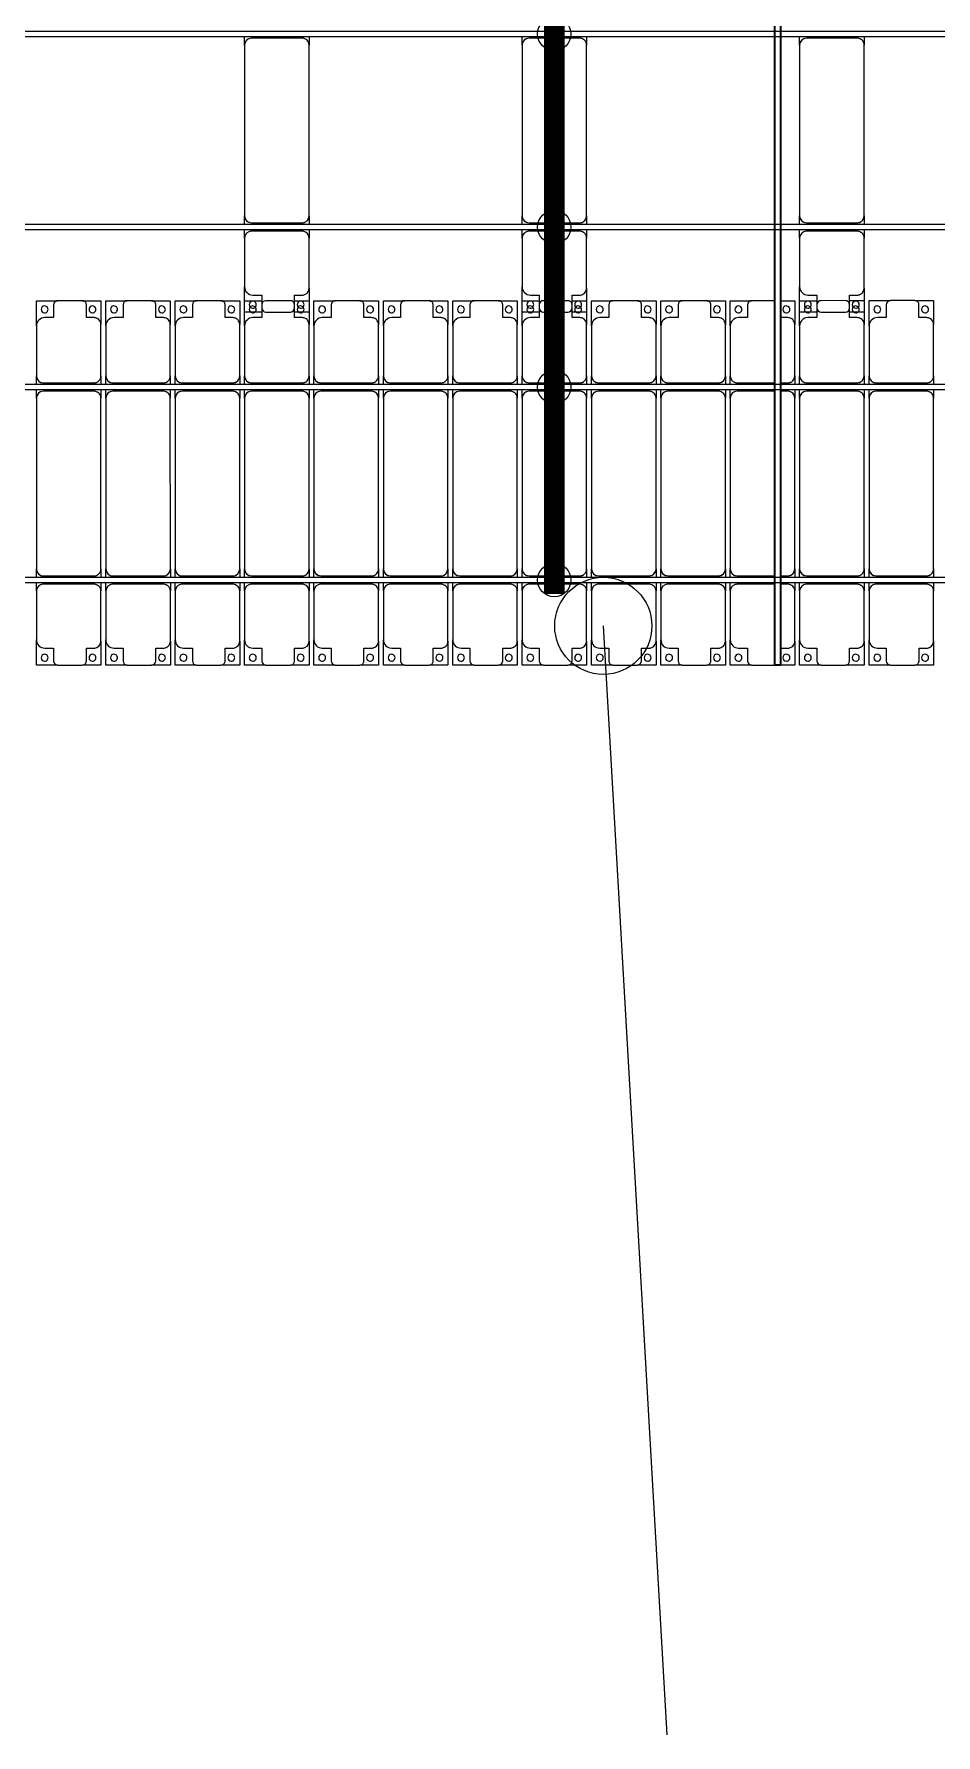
# Model space of a CAD drawing. Header units: millimetres. Extents: x -201615 to 10595, y 61217 to 115919.
# Drawn here: x -139633 to -133133, y 61843 to 74092 of the extents above; entities that cross this region are included whole.
import ezdxf

# ---------------------------------------------------------------- set-up
doc = ezdxf.new("R2010")
doc.units = ezdxf.units.MM
doc.layers.add('A-GENM', color=13, linetype='Continuous', lineweight=9)
doc.layers.add('S-BEAM', color=12, linetype='Continuous', lineweight=9)
for name, color, linetype in [('GC-BICH NEO', 6, 'Continuous'), ('GC-DAY NEO', 5, 'Continuous'), ('GC-HOP 40x60 GIA CUONG', 1, 'Continuous')]:
    doc.layers.add(name, color=color, linetype=linetype)

# ---------------------------------------------------------------- blocks, each defined once
blk = doc.blocks.new('Dải phao đi lại kèm đỡ invester - DẢI PHAO ĐI LẠI-39446-BỐ TRÍ KHUNG KẾT CẤU BÈ PIN 03')
at = {"layer": 'A-GENM', "color": 7}
for p, q in [((54258, 1312), (54412, 1312)), ((54258, 1130), (54258, 1312)), ((54382, 1282), (54382, 1190)), ((54588, 1312), (54412, 1312)), ((54588, 1312), (54723, 1312)), ((54618, 1190), (54618, 1282)), ((54723, 1312), (54723, 1140)), ((54758, 1312), (54912, 1312)), ((54758, 1130), (54758, 1312)), ((54882, 1282), (54882, 1190)), ((55088, 1312), (54912, 1312)), ((55088, 1312), (55223, 1312)), ((55118, 1190), (55118, 1282)), ((55223, 1312), (55223, 1140)), ((55258, 1312), (55412, 1312)), ((55258, 1130), (55258, 1312)), ((55382, 1282), (55382, 1190)), ((55588, 1312), (55412, 1312)), ((55588, 1312), (55723, 1312)), ((55618, 1190), (55618, 1282)), ((55723, 1312), (55723, 1140)), ((55758, 1312), (55882, 1312)), ((55758, 1130), (55758, 1312)), ((55882, 1282), (55882, 1190)), ((56088, 1312), (55912, 1312)), ((56118, 1312), (56223, 1312)), ((56118, 1190), (56118, 1282)), ((56223, 1312), (56223, 1140)), ((56258, 1312), (56410, 1312)), ((56258, 1130), (56258, 1312)), ((56382, 1282), (56382, 1190)), ((56588, 1312), (56412, 1312)), ((56588, 1312), (56723, 1312)), ((56618, 1190), (56618, 1282)), ((56723, 1312), (56723, 1140)), ((56758, 1312), (56912, 1312)), ((56758, 1130), (56758, 1312)), ((56882, 1282), (56882, 1190)), ((57088, 1312), (56912, 1312)), ((57088, 1312), (57223, 1312)), ((57118, 1190), (57118, 1282)), ((57223, 1312), (57223, 1140)), ((57258, 1312), (57412, 1312)), ((57258, 1130), (57258, 1312)), ((57382, 1282), (57382, 1190)), ((57588, 1312), (57412, 1312)), ((57588, 1312), (57723, 1312)), ((57618, 1190), (57618, 1282)), ((57723, 1312), (57723, 1140)), ((57758, 1312), (57882, 1312)), ((57758, 1130), (57758, 1312)), ((57882, 1282), (57882, 1190)), ((58088, 1312), (57912, 1312)), ((58118, 1312), (58223, 1312)), ((58118, 1190), (58118, 1282)), ((58223, 1312), (58223, 1140)), ((58258, 1312), (58412, 1312)), ((58258, 1130), (58258, 1312)), ((58382, 1282), (58382, 1190)), ((58588, 1312), (58412, 1312)), ((58588, 1312), (58723, 1312)), ((58618, 1190), (58618, 1282)), ((58723, 1312), (58723, 1140)), ((58758, 1312), (58912, 1312)), ((58758, 1130), (58758, 1312)), ((58882, 1282), (58882, 1190)), ((59088, 1312), (58912, 1312)), ((59088, 1312), (59223, 1312)), ((59118, 1190), (59118, 1282)), ((59223, 1312), (59223, 1140)), ((59258, 1312), (59412, 1312)), ((59258, 1130), (59258, 1312)), ((59382, 1282), (59382, 1190)), ((59580, 1312), (59412, 1312)), ((59620, 1312), (59723, 1312)), ((59723, 1312), (59723, 1140)), ((59758, 1312), (59882, 1312)), ((59758, 1130), (59758, 1312)), ((59882, 1282), (59882, 1190)), ((60088, 1312), (59912, 1312)), ((60118, 1312), (60223, 1312)), ((60118, 1190), (60118, 1282)), ((60223, 1312), (60223, 1140)), ((60258, 1312), (60412, 1312)), ((60258, 1130), (60258, 1312)), ((60382, 1282), (60382, 1190)), ((60588, 1312), (60412, 1312)), ((60588, 1312), (60723, 1312)), ((60618, 1190), (60618, 1282)), ((60723, 1312), (60723, 1140)), ((54258, 1130), (54258, 770)), ((54382, 1190), (54318, 1190)), ((54673, 1190), (54618, 1190)), ((54723, 770), (54723, 1140)), ((54758, 1130), (54758, 770)), ((54882, 1190), (54818, 1190)), ((55173, 1190), (55118, 1190)), ((55223, 770), (55223, 1140)), ((55258, 1130), (55258, 770)), ((55382, 1190), (55318, 1190)), ((55673, 1190), (55618, 1190)), ((55723, 770), (55723, 1140)), ((55758, 1130), (55758, 770)), ((55882, 1190), (55818, 1190)), ((56173, 1190), (56118, 1190)), ((56223, 770), (56223, 1140)), ((56258, 1130), (56258, 770)), ((56382, 1190), (56318, 1190)), ((56673, 1190), (56618, 1190)), ((56723, 770), (56723, 1140)), ((56758, 1130), (56758, 770)), ((56882, 1190), (56818, 1190)), ((57173, 1190), (57118, 1190)), ((57223, 770), (57223, 1140)), ((57258, 1130), (57258, 770)), ((57382, 1190), (57318, 1190)), ((57673, 1190), (57618, 1190)), ((57723, 770), (57723, 1140)), ((57758, 1130), (57758, 770)), ((57882, 1190), (57818, 1190)), ((58173, 1190), (58118, 1190)), ((58223, 770), (58223, 1140)), ((58258, 1130), (58258, 770)), ((58382, 1190), (58318, 1190)), ((58673, 1190), (58618, 1190)), ((58723, 770), (58723, 1140)), ((58758, 1130), (58758, 770)), ((58882, 1190), (58818, 1190)), ((59173, 1190), (59118, 1190)), ((59223, 770), (59223, 1140)), ((59258, 1130), (59258, 770)), ((59382, 1190), (59318, 1190)), ((59673, 1190), (59620, 1190)), ((59723, 770), (59723, 1140)), ((59758, 1130), (59758, 770)), ((59882, 1190), (59818, 1190)), ((60173, 1190), (60118, 1190)), ((60223, 770), (60223, 1140)), ((60258, 1130), (60258, 770)), ((60382, 1190), (60318, 1190)), ((60673, 1190), (60618, 1190)), ((60723, 770), (60723, 1140)), ((54258, 710), (54258, 770)), ((54723, 770), (54723, 710)), ((54758, 710), (54758, 770)), ((55223, 770), (55223, 710)), ((55258, 710), (55258, 770)), ((55723, 770), (55723, 710)), ((55758, 710), (55758, 770)), ((56223, 770), (56223, 710)), ((56258, 710), (56258, 770)), ((56723, 770), (56723, 710)), ((56758, 710), (56758, 770)), ((57223, 770), (57223, 710)), ((57258, 710), (57258, 770)), ((57723, 770), (57723, 710)), ((57758, 710), (57758, 770)), ((58223, 770), (58223, 710)), ((58258, 710), (58258, 770)), ((58723, 770), (58723, 710)), ((58758, 710), (58758, 770)), ((59223, 770), (59223, 710)), ((59258, 710), (59258, 770)), ((59723, 770), (59723, 710)), ((59758, 710), (59758, 770)), ((60223, 770), (60223, 710)), ((60258, 710), (60258, 770)), ((60723, 770), (60723, 710)), ((54258, 610), (54258, 670)), ((54308, 720), (54673, 720)), ((54673, 660), (54308, 660)), ((54723, 670), (54723, 610)), ((54758, 610), (54758, 670)), ((54808, 720), (55173, 720)), ((55173, 660), (54808, 660)), ((55223, 670), (55223, 610)), ((55258, 610), (55258, 670)), ((55308, 720), (55673, 720)), ((55673, 660), (55308, 660)), ((55723, 670), (55723, 610)), ((55758, 610), (55758, 670)), ((55808, 720), (56173, 720)), ((56173, 660), (55808, 660)), ((56223, 670), (56223, 610)), ((56258, 610), (56258, 670)), ((56308, 720), (56673, 720)), ((56673, 660), (56308, 660)), ((56723, 670), (56723, 610)), ((56758, 610), (56758, 670)), ((56808, 720), (57173, 720)), ((57173, 660), (56808, 660)), ((57223, 670), (57223, 610)), ((57258, 610), (57258, 670)), ((57308, 720), (57673, 720)), ((57673, 660), (57308, 660)), ((57723, 670), (57723, 610)), ((57758, 610), (57758, 670)), ((57808, 720), (58173, 720)), ((58173, 660), (57808, 660)), ((58223, 670), (58223, 610)), ((58258, 610), (58258, 670)), ((58308, 720), (58673, 720)), ((58673, 660), (58308, 660)), ((58723, 670), (58723, 610)), ((58758, 610), (58758, 670)), ((58808, 720), (59173, 720)), ((59173, 660), (58808, 660)), ((59223, 670), (59223, 610)), ((59258, 610), (59258, 670)), ((59308, 720), (59580, 720)), ((59580, 660), (59308, 660)), ((59620, 720), (59673, 720)), ((59673, 660), (59620, 660)), ((59723, 670), (59723, 610)), ((59758, 610), (59758, 670)), ((59808, 720), (60173, 720)), ((60173, 660), (59808, 660)), ((60223, 670), (60223, 610)), ((60258, 610), (60258, 670)), ((60308, 720), (60673, 720)), ((60673, 660), (60308, 660)), ((60723, 670), (60723, 610)), ((54258, 610), (54258, -620)), ((54723, -620), (54723, 610)), ((54758, 610), (54758, -620)), ((55223, -620), (55223, 610)), ((55258, 610), (55258, -620)), ((55723, -620), (55723, 610)), ((55758, 610), (55758, -620)), ((56223, -620), (56223, 610)), ((56258, 610), (56258, -620)), ((56723, -620), (56723, 610)), ((56758, 610), (56758, -620)), ((57223, -620), (57223, 610)), ((57258, 610), (57258, -620)), ((57723, -620), (57723, 610)), ((57758, 610), (57758, -620)), ((58223, -620), (58223, 610)), ((58258, 610), (58258, -620)), ((58723, -620), (58723, 610)), ((58758, 610), (58758, -620)), ((59223, -620), (59223, 610)), ((59258, 610), (59258, -620)), ((59723, -620), (59723, 610)), ((59758, 610), (59758, -620)), ((60223, -620), (60223, 610)), ((60258, 610), (60258, -620)), ((60723, -620), (60723, 610)), ((54258, -680), (54258, -620)), ((54258, -778), (54258, -720)), ((54308, -670), (54673, -670)), ((54673, -730), (54308, -730)), ((54723, -620), (54723, -680)), ((54723, -720), (54723, -778)), ((54758, -680), (54758, -620)), ((54758, -778), (54758, -720)), ((54808, -670), (55173, -670)), ((55173, -730), (54808, -730)), ((55223, -620), (55223, -680)), ((55223, -720), (55223, -778)), ((55258, -680), (55258, -620)), ((55258, -778), (55258, -720)), ((55308, -670), (55673, -670)), ((55673, -730), (55308, -730)), ((55723, -620), (55723, -680)), ((55723, -720), (55723, -778)), ((55758, -680), (55758, -620)), ((55758, -778), (55758, -720)), ((55808, -670), (56173, -670)), ((56173, -730), (55808, -730)), ((56223, -620), (56223, -680)), ((56223, -720), (56223, -778)), ((56258, -680), (56258, -620)), ((56258, -778), (56258, -720)), ((56308, -670), (56673, -670)), ((56673, -730), (56308, -730)), ((56723, -620), (56723, -680)), ((56723, -720), (56723, -778)), ((56758, -680), (56758, -620)), ((56758, -778), (56758, -720)), ((56808, -670), (57173, -670)), ((57173, -730), (56808, -730)), ((57223, -620), (57223, -680)), ((57223, -720), (57223, -778)), ((57258, -680), (57258, -620)), ((57258, -778), (57258, -720)), ((57308, -670), (57673, -670)), ((57673, -730), (57308, -730)), ((57723, -620), (57723, -680)), ((57723, -720), (57723, -778)), ((57758, -680), (57758, -620)), ((57758, -778), (57758, -720)), ((57808, -670), (58173, -670)), ((58173, -730), (57808, -730)), ((58223, -620), (58223, -680)), ((58223, -720), (58223, -778)), ((58258, -680), (58258, -620)), ((58258, -778), (58258, -720)), ((58308, -670), (58673, -670)), ((58673, -730), (58308, -730)), ((58723, -620), (58723, -680)), ((58723, -720), (58723, -778)), ((58758, -680), (58758, -620)), ((58758, -778), (58758, -720)), ((58808, -670), (59173, -670)), ((59173, -730), (58808, -730)), ((59223, -620), (59223, -680)), ((59223, -720), (59223, -778)), ((59258, -680), (59258, -620)), ((59258, -778), (59258, -720)), ((59308, -670), (59580, -670)), ((59580, -730), (59308, -730)), ((59620, -670), (59673, -670)), ((59673, -730), (59620, -730)), ((59723, -620), (59723, -680)), ((59723, -720), (59723, -778)), ((59758, -680), (59758, -620)), ((59758, -778), (59758, -720)), ((59808, -670), (60173, -670)), ((60173, -730), (59808, -730)), ((60223, -620), (60223, -680)), ((60223, -720), (60223, -778)), ((60258, -680), (60258, -620)), ((60258, -778), (60258, -720)), ((60308, -670), (60673, -670)), ((60673, -730), (60308, -730)), ((60723, -620), (60723, -680)), ((60723, -720), (60723, -780)), ((54258, -780), (54258, -1130)), ((54723, -1140), (54723, -780)), ((54758, -780), (54758, -1130)), ((55223, -1140), (55223, -780)), ((55258, -780), (55258, -1130)), ((55723, -1140), (55723, -780)), ((55758, -780), (55758, -1130)), ((56223, -1140), (56223, -780)), ((56258, -780), (56258, -1130)), ((56723, -1140), (56723, -780)), ((56758, -780), (56758, -1130)), ((57223, -1140), (57223, -780)), ((57258, -780), (57258, -1130)), ((57723, -1140), (57723, -780)), ((57758, -780), (57758, -1130)), ((58223, -1140), (58223, -780)), ((58258, -780), (58258, -1130)), ((58723, -1140), (58723, -780)), ((58758, -780), (58758, -1130)), ((59223, -1140), (59223, -780)), ((59258, -780), (59258, -1130)), ((59723, -1140), (59723, -780)), ((59758, -780), (59758, -1130)), ((60223, -1140), (60223, -780)), ((60258, -780), (60258, -1130)), ((60723, -1140), (60723, -780)), ((54258, -1312), (54258, -1130)), ((54318, -1190), (54382, -1190)), ((54382, -1190), (54382, -1282)), ((54618, -1282), (54618, -1190)), ((54618, -1190), (54673, -1190)), ((54723, -1140), (54723, -1312)), ((54758, -1312), (54758, -1130)), ((54818, -1190), (54882, -1190)), ((54882, -1190), (54882, -1282)), ((55118, -1282), (55118, -1190)), ((55118, -1190), (55173, -1190)), ((55223, -1140), (55223, -1312)), ((55258, -1312), (55258, -1130)), ((55318, -1190), (55382, -1190)), ((55382, -1190), (55382, -1282)), ((55618, -1282), (55618, -1190)), ((55618, -1190), (55673, -1190)), ((55723, -1140), (55723, -1312)), ((55758, -1312), (55758, -1130)), ((55818, -1190), (55882, -1190)), ((55882, -1190), (55882, -1282)), ((56118, -1282), (56118, -1190)), ((56118, -1190), (56173, -1190)), ((56223, -1140), (56223, -1312)), ((56258, -1312), (56258, -1130)), ((56318, -1190), (56382, -1190)), ((56382, -1190), (56382, -1282)), ((56618, -1282), (56618, -1190)), ((56618, -1190), (56673, -1190)), ((56723, -1140), (56723, -1312)), ((56758, -1312), (56758, -1130)), ((56818, -1190), (56882, -1190)), ((56882, -1190), (56882, -1282)), ((57118, -1282), (57118, -1190)), ((57118, -1190), (57173, -1190)), ((57223, -1140), (57223, -1312)), ((57258, -1312), (57258, -1130)), ((57318, -1190), (57382, -1190)), ((57382, -1190), (57382, -1282)), ((57618, -1282), (57618, -1190)), ((57618, -1190), (57673, -1190)), ((57723, -1140), (57723, -1312)), ((57758, -1312), (57758, -1130)), ((57818, -1190), (57882, -1190)), ((57882, -1190), (57882, -1282)), ((58118, -1282), (58118, -1190)), ((58118, -1190), (58173, -1190)), ((58223, -1140), (58223, -1312)), ((58258, -1312), (58258, -1130)), ((58318, -1190), (58382, -1190)), ((58382, -1190), (58382, -1282)), ((58618, -1282), (58618, -1190)), ((58618, -1190), (58673, -1190)), ((58723, -1140), (58723, -1312)), ((58758, -1312), (58758, -1130)), ((58818, -1190), (58882, -1190)), ((58882, -1190), (58882, -1282)), ((59118, -1282), (59118, -1190)), ((59118, -1190), (59173, -1190)), ((59223, -1140), (59223, -1312)), ((59258, -1312), (59258, -1130)), ((59318, -1190), (59382, -1190)), ((59382, -1190), (59382, -1282)), ((59620, -1190), (59673, -1190)), ((59723, -1140), (59723, -1312)), ((59758, -1312), (59758, -1130)), ((59818, -1190), (59882, -1190)), ((59882, -1190), (59882, -1282)), ((60118, -1282), (60118, -1190)), ((60118, -1190), (60173, -1190)), ((60223, -1140), (60223, -1312)), ((60258, -1312), (60258, -1130)), ((60318, -1190), (60382, -1190)), ((60382, -1190), (60382, -1282)), ((60618, -1282), (60618, -1190)), ((60618, -1190), (60673, -1190)), ((60723, -1140), (60723, -1312)), ((54412, -1312), (54258, -1312)), ((54412, -1312), (54588, -1312)), ((54723, -1312), (54588, -1312)), ((54912, -1312), (54758, -1312)), ((54912, -1312), (55088, -1312)), ((55223, -1312), (55088, -1312)), ((55412, -1312), (55258, -1312)), ((55412, -1312), (55588, -1312)), ((55723, -1312), (55588, -1312)), ((55912, -1312), (55758, -1312)), ((55912, -1312), (56088, -1312)), ((56223, -1312), (56088, -1312)), ((56410, -1312), (56258, -1312)), ((56412, -1312), (56588, -1312)), ((56723, -1312), (56588, -1312)), ((56912, -1312), (56758, -1312)), ((56912, -1312), (57088, -1312)), ((57223, -1312), (57088, -1312)), ((57412, -1312), (57258, -1312)), ((57412, -1312), (57588, -1312)), ((57723, -1312), (57588, -1312)), ((57912, -1312), (57758, -1312)), ((57912, -1312), (58088, -1312)), ((58223, -1312), (58088, -1312)), ((58412, -1312), (58258, -1312)), ((58412, -1312), (58588, -1312)), ((58723, -1312), (58588, -1312)), ((58912, -1312), (58758, -1312)), ((58912, -1312), (59088, -1312)), ((59223, -1312), (59088, -1312)), ((59412, -1312), (59258, -1312)), ((59412, -1312), (59580, -1312)), ((59723, -1312), (59620, -1312)), ((59912, -1312), (59758, -1312)), ((59912, -1312), (60088, -1312)), ((60223, -1312), (60088, -1312)), ((60412, -1312), (60258, -1312)), ((60412, -1312), (60588, -1312)), ((60723, -1312), (60588, -1312))]:
    blk.add_line(p, q, dxfattribs=at)
for centre, radius, start, end in [((54317, 1249), 25, 90, 270), ((54317, 1249), 25, 270, 90), ((54412, 1282), 30, 90, 180), ((54412, 1282), 30, 90, 135), ((54588, 1282), 30, 0, 90), ((54588, 1282), 30, 45, 90), ((54662, 1249), 25, 90, 270), ((54662, 1249), 25, 270, 90), ((54817, 1249), 25, 90, 270), ((54817, 1249), 25, 270, 90), ((54912, 1282), 30, 90, 180), ((54912, 1282), 30, 90, 135), ((55088, 1282), 30, 360, 90), ((55088, 1282), 30, 45, 90), ((55162, 1249), 25, 90, 270), ((55162, 1249), 25, 270, 90), ((55317, 1249), 25, 90, 270), ((55317, 1249), 25, 270, 90), ((55412, 1282), 30, 90, 180), ((55412, 1282), 30, 90, 135), ((55588, 1282), 30, 360, 90), ((55588, 1282), 30, 45, 90), ((55662, 1249), 25, 90, 270), ((55662, 1249), 25, 270, 90), ((55817, 1249), 25, 90, 270), ((55817, 1249), 25, 270, 90), ((55912, 1282), 30, 90, 180), ((56088, 1282), 30, 0, 90), ((56162, 1249), 25, 90, 270), ((56162, 1249), 25, 270, 90), ((56317, 1249), 25, 90, 270), ((56317, 1249), 25, 270, 90), ((56412, 1282), 30, 90, 180), ((56412, 1282), 30, 93.3459, 135), ((56588, 1282), 30, 0, 90), ((56588, 1282), 30, 45, 90), ((56662, 1249), 25, 90, 270), ((56662, 1249), 25, 270, 90), ((56817, 1249), 25, 90, 270), ((56817, 1249), 25, 270, 90), ((56912, 1282), 30, 90, 180), ((56912, 1282), 30, 90, 135), ((57088, 1282), 30, 0, 90), ((57088, 1282), 30, 45, 90), ((57162, 1249), 25, 90, 270), ((57162, 1249), 25, 270, 90), ((57317, 1249), 25, 90, 270), ((57317, 1249), 25, 270, 90), ((57412, 1282), 30, 90, 180), ((57412, 1282), 30, 90, 135), ((57588, 1282), 30, 360, 90), ((57588, 1282), 30, 45, 90), ((57662, 1249), 25, 90, 270), ((57662, 1249), 25, 270, 90), ((57817, 1249), 25, 90, 270), ((57817, 1249), 25, 270, 90), ((57912, 1282), 30, 90, 180), ((58088, 1282), 30, 0, 90), ((58162, 1249), 25, 90, 270), ((58162, 1249), 25, 270, 90), ((58317, 1249), 25, 90, 270), ((58317, 1249), 25, 270, 90), ((58412, 1282), 30, 90, 180), ((58412, 1282), 30, 90, 135), ((58588, 1282), 30, 0, 90), ((58588, 1282), 30, 45, 90), ((58662, 1249), 25, 90, 270), ((58662, 1249), 25, 270, 90), ((58817, 1249), 25, 90, 270), ((58817, 1249), 25, 270, 90), ((58912, 1282), 30, 90, 180), ((58912, 1282), 30, 90, 131.4857), ((59088, 1282), 30, 360, 90), ((59088, 1282), 30, 45, 90), ((59162, 1249), 25, 90, 270), ((59162, 1249), 25, 270, 90), ((59317, 1249), 25, 90, 270), ((59317, 1249), 25, 270, 90), ((59412, 1282), 30, 90, 180), ((59412, 1282), 30, 90, 135), ((59662, 1249), 25, 90, 270), ((59662, 1249), 25, 270, 90), ((59817, 1249), 25, 90, 270), ((59817, 1249), 25, 270, 90), ((59912, 1282), 30, 90, 180), ((60088, 1282), 30, 0, 90), ((60162, 1249), 25, 90, 270), ((60162, 1249), 25, 270, 90), ((60317, 1249), 25, 90, 270), ((60317, 1249), 25, 270, 90), ((60412, 1282), 30, 90, 180), ((60412, 1282), 30, 90, 135), ((60588, 1282), 30, 360, 90), ((60588, 1282), 30, 45, 90), ((60662, 1249), 25, 90, 270), ((60662, 1249), 25, 270, 90), ((54318, 1130), 60, 90, 180), ((54673, 1140), 50, 360, 90), ((54673, 1140), 50, 60, 90), ((54818, 1130), 60, 90, 180), ((55173, 1140), 50, 360, 90), ((55173, 1140), 50, 60, 90), ((55318, 1130), 60, 90, 180), ((55673, 1140), 50, 360, 90), ((55673, 1140), 50, 60, 90), ((55818, 1130), 60, 90, 180), ((56173, 1140), 50, 0, 90), ((56173, 1140), 50, 60, 90), ((56318, 1130), 60, 90, 180), ((56673, 1140), 50, 0, 90), ((56673, 1140), 50, 60, 90), ((56818, 1130), 60, 90, 180), ((57173, 1140), 50, 360, 90), ((57173, 1140), 50, 60, 90), ((57318, 1130), 60, 90, 180), ((57673, 1140), 50, 360, 90), ((57673, 1140), 50, 60, 90), ((57818, 1130), 60, 90, 180), ((58173, 1140), 50, 0, 90), ((58173, 1140), 50, 60, 90), ((58318, 1130), 60, 90, 180), ((58673, 1140), 50, 0, 90), ((58673, 1140), 50, 60, 90), ((58818, 1130), 60, 90, 180), ((59173, 1140), 50, 360, 90), ((59173, 1140), 50, 60, 90), ((59318, 1130), 60, 90, 180), ((59673, 1140), 50, 360, 90), ((59673, 1140), 50, 60, 90), ((59818, 1130), 60, 90, 180), ((60173, 1140), 50, 360, 90), ((60173, 1140), 50, 60, 90), ((60318, 1130), 60, 90, 180), ((60673, 1140), 50, 0, 90), ((60673, 1140), 50, 60, 90), ((54308, 770), 50, 180, 270), ((54673, 770), 50, 270, 0), ((54808, 770), 50, 180, 270), ((55173, 770), 50, 270, 0), ((55308, 770), 50, 180, 270), ((55673, 770), 50, 270, 0), ((55808, 770), 50, 180, 270), ((56173, 770), 50, 270, 0), ((56308, 770), 50, 180, 270), ((56673, 770), 50, 270, 0), ((56808, 770), 50, 180, 270), ((57173, 770), 50, 270, 0), ((57308, 770), 50, 180, 270), ((57673, 770), 50, 270, 0), ((57808, 770), 50, 180, 270), ((58173, 770), 50, 270, 0), ((58308, 770), 50, 180, 270), ((58673, 770), 50, 270, 360), ((58808, 770), 50, 180, 270), ((59173, 770), 50, 270, 0), ((59308, 770), 50, 180, 270), ((59673, 770), 50, 270, 0), ((59808, 770), 50, 180, 270), ((60173, 770), 50, 270, 360), ((60308, 770), 50, 180, 270), ((60673, 770), 50, 270, 0), ((54308, 610), 50, 90, 180), ((54308, 610), 50, 105, 165), ((54308, 770), 50, 240, 270), ((54673, 770), 50, 270, 300), ((54673, 610), 50, 360, 90), ((54673, 610), 50, 60, 90), ((54673, 610), 50, 15, 45), ((54808, 610), 50, 90, 180), ((54808, 610), 50, 105, 165), ((54808, 770), 50, 240, 270), ((55173, 770), 50, 270, 300), ((55173, 610), 50, 0, 90), ((55173, 610), 50, 60, 90), ((55173, 610), 50, 15, 45), ((55308, 610), 50, 90, 180), ((55308, 610), 50, 105, 165), ((55308, 770), 50, 240, 270), ((55673, 770), 50, 270, 300), ((55673, 610), 50, 360, 90), ((55673, 610), 50, 60, 90), ((55673, 610), 50, 15, 45), ((55808, 610), 50, 90, 180), ((55808, 610), 50, 105, 165), ((55808, 770), 50, 240, 270), ((56173, 770), 50, 270, 300), ((56173, 610), 50, 360, 90), ((56173, 610), 50, 60, 90), ((56173, 610), 50, 15, 45), ((56308, 610), 50, 90, 180), ((56308, 610), 50, 105, 165), ((56308, 770), 50, 240, 270), ((56673, 770), 50, 270, 300), ((56673, 610), 50, 0, 90), ((56673, 610), 50, 60, 90), ((56673, 610), 50, 15, 45), ((56808, 610), 50, 90, 180), ((56808, 610), 50, 105, 165), ((56808, 770), 50, 240, 270), ((57173, 770), 50, 270, 300), ((57173, 610), 50, 360, 90), ((57173, 610), 50, 60, 90), ((57173, 610), 50, 15, 45), ((57308, 610), 50, 90, 180), ((57308, 610), 50, 105, 165), ((57308, 770), 50, 240, 270), ((57673, 770), 50, 270, 300), ((57673, 610), 50, 360, 90), ((57673, 610), 50, 60, 90), ((57673, 610), 50, 15, 45), ((57808, 610), 50, 90, 180), ((57808, 610), 50, 105, 165), ((57808, 770), 50, 240, 270), ((58173, 770), 50, 270, 300), ((58173, 610), 50, 360, 90), ((58173, 610), 50, 60, 90), ((58173, 610), 50, 15, 45), ((58308, 610), 50, 90, 180), ((58308, 610), 50, 137.928, 165), ((58308, 610), 50, 105, 135), ((58308, 770), 50, 240, 270), ((58673, 770), 50, 270, 300), ((58673, 610), 50, 360, 90), ((58673, 610), 50, 60, 90), ((58673, 610), 50, 15, 45), ((58808, 610), 50, 90, 180), ((58808, 610), 50, 105, 165), ((58808, 770), 50, 240, 270), ((59173, 770), 50, 270, 300), ((59173, 610), 50, 360, 90), ((59173, 610), 50, 60, 90), ((59173, 610), 50, 15, 45), ((59308, 610), 50, 90, 180), ((59308, 610), 50, 105, 165), ((59308, 770), 50, 240, 266.8132), ((59673, 770), 50, 270, 300), ((59673, 610), 50, 360, 90), ((59673, 610), 50, 60, 90), ((59673, 610), 50, 15, 45), ((59808, 610), 50, 90, 180), ((59808, 610), 50, 105, 165), ((59808, 770), 50, 240, 270), ((60173, 770), 50, 270, 300), ((60173, 610), 50, 0, 90), ((60173, 610), 50, 60, 90), ((60173, 610), 50, 15, 45), ((60308, 610), 50, 90, 180), ((60308, 610), 50, 105, 165), ((60308, 770), 50, 240, 270), ((60673, 770), 50, 270, 300), ((60673, 610), 50, 360, 90), ((60673, 610), 50, 60, 90), ((60673, 610), 50, 15, 45), ((54308, -620), 50, 180, 270), ((54308, -780), 50, 90, 180), ((54308, -620), 50, 210, 270), ((54308, -780), 50, 90, 120), ((54673, -620), 50, 270, 0), ((54673, -620), 50, 270, 300), ((54673, -780), 50, 360, 90), ((54673, -780), 50, 60, 90), ((54673, -620), 50, 315, 345), ((54808, -620), 50, 180, 270), ((54808, -780), 50, 90, 180), ((54808, -620), 50, 210, 270), ((54808, -780), 50, 90, 120), ((55173, -620), 50, 270, 360), ((55173, -620), 50, 270, 300), ((55173, -780), 50, 0, 90), ((55173, -780), 50, 60, 90), ((55173, -620), 50, 315, 345), ((55308, -620), 50, 180, 270), ((55308, -780), 50, 90, 180), ((55308, -620), 50, 210, 270), ((55308, -780), 50, 90, 120), ((55673, -620), 50, 270, 360), ((55673, -620), 50, 270, 300), ((55673, -780), 50, 360, 90), ((55673, -780), 50, 60, 90), ((55673, -620), 50, 315, 345), ((55808, -620), 50, 180, 270), ((55808, -780), 50, 90, 180), ((55808, -620), 50, 210, 270), ((55808, -780), 50, 90, 120), ((56173, -620), 50, 270, 0), ((56173, -620), 50, 270, 300), ((56173, -780), 50, 360, 90), ((56173, -780), 50, 60, 90), ((56173, -620), 50, 315, 345), ((56308, -620), 50, 180, 270), ((56308, -780), 50, 90, 180), ((56308, -620), 50, 210, 270), ((56308, -780), 50, 90, 120), ((56673, -620), 50, 270, 0), ((56673, -620), 50, 270, 300), ((56673, -780), 50, 360, 90), ((56673, -780), 50, 60, 90), ((56673, -620), 50, 315, 345), ((56808, -620), 50, 180, 270), ((56808, -780), 50, 90, 180), ((56808, -620), 50, 210, 270), ((56808, -780), 50, 90, 120), ((57173, -620), 50, 270, 360), ((57173, -620), 50, 270, 300), ((57173, -780), 50, 0, 90), ((57173, -780), 50, 60, 90), ((57173, -620), 50, 315, 345), ((57308, -620), 50, 180, 270), ((57308, -780), 50, 90, 180), ((57308, -620), 50, 210, 270), ((57308, -780), 50, 90, 120), ((57673, -620), 50, 270, 360), ((57673, -620), 50, 270, 300), ((57673, -780), 50, 360, 90), ((57673, -780), 50, 60, 90), ((57673, -620), 50, 315, 345), ((57808, -620), 50, 180, 270), ((57808, -780), 50, 90, 180), ((57808, -620), 50, 210, 270), ((57808, -780), 50, 90, 120), ((58173, -620), 50, 270, 0), ((58173, -620), 50, 270, 300), ((58173, -780), 50, 360, 90), ((58173, -780), 50, 60, 90), ((58173, -620), 50, 315, 345), ((58308, -620), 50, 180, 270), ((58308, -780), 50, 90, 180), ((58308, -620), 50, 210, 270), ((58308, -780), 50, 90, 120), ((58673, -620), 50, 270, 360), ((58673, -620), 50, 270, 300), ((58673, -780), 50, 360, 90), ((58673, -780), 50, 60, 90), ((58673, -620), 50, 315, 345), ((58808, -620), 50, 180, 270), ((58808, -780), 50, 90, 180), ((58808, -620), 50, 210, 270), ((58808, -780), 50, 90, 120), ((59173, -620), 50, 270, 0), ((59173, -620), 50, 270, 300), ((59173, -780), 50, 360, 90), ((59173, -780), 50, 60, 90), ((59173, -620), 50, 315, 345), ((59308, -620), 50, 180, 270), ((59308, -780), 50, 90, 180), ((59308, -620), 50, 210, 266.7919), ((59308, -780), 50, 93.209, 120), ((59673, -620), 50, 270, 360), ((59673, -620), 50, 270, 300), ((59673, -780), 50, 0, 90), ((59673, -780), 50, 60, 90), ((59673, -620), 50, 315, 345), ((59808, -620), 50, 180, 270), ((59808, -780), 50, 90, 180), ((59808, -620), 50, 210, 270), ((59808, -780), 50, 90, 120), ((60173, -620), 50, 270, 0), ((60173, -620), 50, 270, 300), ((60173, -780), 50, 360, 90), ((60173, -780), 50, 60, 90), ((60173, -620), 50, 315, 345), ((60308, -620), 50, 180, 270), ((60308, -780), 50, 90, 180), ((60308, -620), 50, 210, 270), ((60308, -780), 50, 90, 120), ((60673, -620), 50, 270, 0), ((60673, -620), 50, 270, 300), ((60673, -780), 50, 360, 90), ((60673, -780), 50, 60, 90), ((60673, -620), 50, 315, 345), ((54318, -1130), 60, 180, 270), ((54673, -1140), 50, 270, 360), ((54673, -1140), 50, 270, 300), ((54818, -1130), 60, 180, 270), ((55173, -1140), 50, 270, 0), ((55173, -1140), 50, 270, 300), ((55318, -1130), 60, 180, 270), ((55673, -1140), 50, 270, 0), ((55673, -1140), 50, 270, 300), ((55818, -1130), 60, 180, 270), ((56173, -1140), 50, 270, 360), ((56173, -1140), 50, 270, 300), ((56318, -1130), 60, 180, 270), ((56673, -1140), 50, 270, 0), ((56673, -1140), 50, 270, 300), ((56818, -1130), 60, 180, 270), ((57173, -1140), 50, 270, 0), ((57173, -1140), 50, 270, 300), ((57318, -1130), 60, 180, 270), ((57673, -1140), 50, 270, 0), ((57673, -1140), 50, 270, 300), ((57818, -1130), 60, 180, 270), ((58173, -1140), 50, 270, 360), ((58173, -1140), 50, 270, 300), ((58318, -1130), 60, 180, 270), ((58673, -1140), 50, 270, 360), ((58673, -1140), 50, 270, 300), ((58818, -1130), 60, 180, 270), ((59173, -1140), 50, 270, 0), ((59173, -1140), 50, 270, 300), ((59318, -1130), 60, 180, 270), ((59673, -1140), 50, 270, 0), ((59673, -1140), 50, 270, 300), ((59818, -1130), 60, 180, 270), ((60173, -1140), 50, 270, 0), ((60173, -1140), 50, 270, 300), ((60318, -1130), 60, 180, 270), ((60673, -1140), 50, 270, 360), ((60673, -1140), 50, 270, 300), ((54317, -1259), 25, 90, 270), ((54317, -1259), 25, 270, 90), ((54412, -1282), 30, 180, 270), ((54412, -1282), 30, 225, 270), ((54588, -1282), 30, 270, 0), ((54588, -1282), 30, 270, 315), ((54662, -1259), 25, 90, 270), ((54662, -1259), 25, 270, 90), ((54817, -1259), 25, 90, 270), ((54817, -1259), 25, 270, 90), ((54912, -1282), 30, 180, 270), ((54912, -1282), 30, 225, 270), ((55088, -1282), 30, 270, 360), ((55088, -1282), 30, 270, 315), ((55162, -1259), 25, 90, 270), ((55162, -1259), 25, 270, 90), ((55317, -1259), 25, 90, 270), ((55317, -1259), 25, 270, 90), ((55412, -1282), 30, 180, 270), ((55412, -1282), 30, 225, 270), ((55588, -1282), 30, 270, 0), ((55588, -1282), 30, 270, 315), ((55662, -1259), 25, 90, 270), ((55662, -1259), 25, 270, 90), ((55817, -1259), 25, 90, 270), ((55817, -1259), 25, 270, 90), ((55912, -1282), 30, 180, 270), ((55912, -1282), 30, 225, 270), ((56088, -1282), 30, 270, 0), ((56088, -1282), 30, 270, 315), ((56162, -1259), 25, 90, 270), ((56162, -1259), 25, 270, 90), ((56317, -1259), 25, 90, 270), ((56317, -1259), 25, 270, 90), ((56412, -1282), 30, 180, 270), ((56412, -1282), 30, 225, 266.587), ((56588, -1282), 30, 270, 0), ((56588, -1282), 30, 270, 315), ((56662, -1259), 25, 90, 270), ((56662, -1259), 25, 270, 90), ((56817, -1259), 25, 90, 270), ((56817, -1259), 25, 270, 90), ((56912, -1282), 30, 180, 270), ((56912, -1282), 30, 225, 270), ((57088, -1282), 30, 270, 0), ((57088, -1282), 30, 270, 315), ((57162, -1259), 25, 90, 270), ((57162, -1259), 25, 270, 90), ((57317, -1259), 25, 90, 270), ((57317, -1259), 25, 270, 90), ((57412, -1282), 30, 180, 270), ((57412, -1282), 30, 225, 270), ((57588, -1282), 30, 270, 360), ((57588, -1282), 30, 270, 315), ((57662, -1259), 25, 90, 270), ((57662, -1259), 25, 270, 90), ((57817, -1259), 25, 90, 270), ((57817, -1259), 25, 270, 90), ((57912, -1282), 30, 180, 270), ((57912, -1282), 30, 225, 270), ((58088, -1282), 30, 270, 0), ((58088, -1282), 30, 270, 315), ((58162, -1259), 25, 90, 270), ((58162, -1259), 25, 270, 90), ((58317, -1259), 25, 90, 270), ((58317, -1259), 25, 270, 90), ((58412, -1282), 30, 180, 270), ((58412, -1282), 30, 225, 270), ((58588, -1282), 30, 270, 360), ((58588, -1282), 30, 270, 315), ((58662, -1259), 25, 90, 270), ((58662, -1259), 25, 270, 90), ((58817, -1259), 25, 90, 270), ((58817, -1259), 25, 270, 90), ((58912, -1282), 30, 180, 270), ((58912, -1282), 30, 228.4309, 270), ((59088, -1282), 30, 270, 0), ((59088, -1282), 30, 270, 315), ((59162, -1259), 25, 90, 270), ((59162, -1259), 25, 270, 90), ((59317, -1259), 25, 90, 270), ((59317, -1259), 25, 270, 90), ((59412, -1282), 30, 180, 270), ((59412, -1282), 30, 225, 270), ((59662, -1259), 25, 90, 270), ((59662, -1259), 25, 270, 90), ((59817, -1259), 25, 90, 270), ((59817, -1259), 25, 270, 90), ((59912, -1282), 30, 180, 270), ((59912, -1282), 30, 225, 270), ((60088, -1282), 30, 270, 360), ((60088, -1282), 30, 270, 315), ((60162, -1259), 25, 90, 270), ((60162, -1259), 25, 270, 90), ((60317, -1259), 25, 90, 270), ((60317, -1259), 25, 270, 90), ((60412, -1282), 30, 180, 270), ((60412, -1282), 30, 225, 270), ((60588, -1282), 30, 270, 0), ((60588, -1282), 30, 270, 315), ((60662, -1259), 25, 90, 270), ((60662, -1259), 25, 270, 90)]:
    blk.add_arc(centre, radius, start, end, dxfattribs=at)
blk = doc.blocks.new('Dai phao do pin - DẢI PHAO ĐỠ PIN-16696-BỐ TRÍ KHUNG KẾT CẤU BÈ PIN 03')
at = {"layer": 'A-GENM', "color": 7}
for p, q in [((-1312, 242), (-1130, 242)), ((-1312, 118), (-1312, 242)), ((-1190, 182), (-1190, 118)), ((-780, 242), (-1130, 242)), ((-780, 242), (-720, 242)), ((-730, -173), (-730, 192)), ((-680, 242), (-620, 242)), ((-670, 192), (-670, -173)), ((610, 242), (-620, 242)), ((610, 242), (670, 242)), ((660, -173), (660, 192)), ((-1312, 88), (-1312, -88)), ((-1190, 118), (-1282, 118)), ((-1312, -223), (-1312, -118)), ((-1282, -118), (-1190, -118)), ((-1190, -118), (-1190, -173)), ((-1140, -223), (-1312, -223)), ((-1140, -223), (-780, -223)), ((-720, -223), (-780, -223)), ((-620, -223), (-680, -223)), ((-620, -223), (610, -223)), ((670, -223), (610, -223))]:
    blk.add_line(p, q, dxfattribs=at)
for centre, radius, start, end in [((-1259, 183), 25, 0, 180), ((-1259, 183), 25, 180, 0), ((-1130, 182), 60, 90, 180), ((-780, 192), 50, 360, 90), ((-780, 192), 50, 360, 30), ((-620, 192), 50, 90, 180), ((-620, 192), 50, 120, 180), ((610, 192), 50, 360, 90), ((610, 192), 50, 15, 75), ((-1282, 88), 30, 90, 180), ((-1282, -88), 30, 180, 270), ((-1259, -162), 25, 0, 180), ((-1259, -162), 25, 180, 0), ((-1140, -173), 50, 180, 270), ((-1140, -173), 50, 180, 210), ((-780, -173), 50, 270, 360), ((-780, -173), 50, 330, 360), ((-620, -173), 50, 180, 270), ((-620, -173), 50, 180, 210), ((-620, -173), 50, 225, 255), ((610, -173), 50, 270, 360), ((610, -173), 50, 285, 315), ((610, -173), 50, 330, 360)]:
    blk.add_arc(centre, radius, start, end, dxfattribs=at)
blk = doc.blocks.new('Dai phao do pin - DẢI PHAO ĐỠ PIN-V6-BỐ TRÍ KHUNG KẾT CẤU BÈ PIN 03')
at = {"layer": 'A-GENM', "color": 7}
for p, q in [((-1312, 242), (-1130, 242)), ((-1312, 118), (-1312, 242)), ((-1190, 182), (-1190, 118)), ((-780, 242), (-1130, 242)), ((-780, 242), (-720, 242)), ((-730, -173), (-730, 192)), ((-680, 242), (-620, 242)), ((-670, 192), (-670, -173)), ((610, 242), (-620, 242)), ((610, 242), (670, 242)), ((660, -173), (660, 192)), ((-1312, 88), (-1312, -88)), ((-1190, 118), (-1282, 118)), ((-1312, -223), (-1312, -118)), ((-1282, -118), (-1190, -118)), ((-1190, -118), (-1190, -173)), ((-1140, -223), (-1312, -223)), ((-1140, -223), (-780, -223)), ((-720, -223), (-780, -223)), ((-620, -223), (-680, -223)), ((-620, -223), (610, -223)), ((670, -223), (610, -223))]:
    blk.add_line(p, q, dxfattribs=at)
for centre, radius, start, end in [((-1259, 183), 25, 0, 180), ((-1259, 183), 25, 180, 0), ((-1130, 182), 60, 90, 180), ((-780, 192), 50, 360, 90), ((-780, 192), 50, 360, 30), ((-620, 192), 50, 90, 180), ((-620, 192), 50, 120, 180), ((610, 192), 50, 360, 90), ((610, 192), 50, 15, 75), ((-1282, 88), 30, 90, 180), ((-1282, -88), 30, 180, 270), ((-1259, -162), 25, 0, 180), ((-1259, -162), 25, 180, 0), ((-1140, -173), 50, 180, 270), ((-1140, -173), 50, 180, 210), ((-780, -173), 50, 270, 360), ((-780, -173), 50, 330, 360), ((-620, -173), 50, 180, 270), ((-620, -173), 50, 180, 210), ((-620, -173), 50, 225, 255), ((610, -173), 50, 270, 360), ((610, -173), 50, 285, 315), ((610, -173), 50, 330, 360)]:
    blk.add_arc(centre, radius, start, end, dxfattribs=at)
blk = doc.blocks.new('Dầm C52 - Dầm C52-37700-BỐ TRÍ KHUNG KẾT CẤU BÈ PIN 03')
at = {"layer": 'S-BEAM', "color": 1, "lineweight": 18}
for p, q in [((-50563, 20), (50563, 20)), ((50563, -20), (-50563, -20))]:
    blk.add_line(p, q, dxfattribs=at)
blk = doc.blocks.new('Dầm C52 - Hộp 40x60-33945-BỐ TRÍ KHUNG KẾT CẤU BÈ PIN 03')
at = {"layer": 'S-BEAM', "color": 3, "lineweight": 35}
for p, q in [((-19603, -20), (-19603, 20)), ((-19603, 20), (19603, 20)), ((19603, -20), (-19603, -20))]:
    blk.add_line(p, q, dxfattribs=at)
blk = doc.blocks.new('HOBANMONG_BEPIN 3_rvt-1-BỐ TRÍ KHUNG KẾT CẤU BÈ PIN 03')
at = {"layer": 'A-GENM', "lineweight": 9}
for name, p, rotation in [('Dai phao do pin - DẢI PHAO ĐỠ PIN-16696-BỐ TRÍ KHUNG KẾT CẤU BÈ PIN 03', (-137874, 73402), 90.00075860989254), ('Dai phao do pin - DẢI PHAO ĐỠ PIN-16696-BỐ TRÍ KHUNG KẾT CẤU BÈ PIN 03', (-135874, 73402), 90.00075860989254), ('Dai phao do pin - DẢI PHAO ĐỠ PIN-V6-BỐ TRÍ KHUNG KẾT CẤU BÈ PIN 03', (-133874, 73402), 90.00075860989254), ('Dải phao đi lại kèm đỡ invester - DẢI PHAO ĐI LẠI-39446-BỐ TRÍ KHUNG KẾT CẤU BÈ PIN 03', (-193874, 70859), 0.0007586094741477002)]:
    blk.add_blockref(name, p, dxfattribs=dict(at, rotation=rotation))
at = {"layer": 'S-BEAM', "lineweight": 9}
for name, p, rotation in [('Dầm C52 - Hộp 40x60-33945-BỐ TRÍ KHUNG KẾT CẤU BÈ PIN 03', (-134275, 89150), 90.00075860989091), ('Dầm C52 - Dầm C52-37700-BỐ TRÍ KHUNG KẾT CẤU BÈ PIN 03', (-143909, 74092), 180.0007586094741), ('Dầm C52 - Dầm C52-37700-BỐ TRÍ KHUNG KẾT CẤU BÈ PIN 03', (-143909, 72702), 180.0007586094741), ('Dầm C52 - Dầm C52-37700-BỐ TRÍ KHUNG KẾT CẤU BÈ PIN 03', (-143909, 71550), 180.0007586094741), ('Dầm C52 - Dầm C52-37700-BỐ TRÍ KHUNG KẾT CẤU BÈ PIN 03', (-143909, 70160), 180.0007586094741)]:
    blk.add_blockref(name, p, dxfattribs=dict(at, rotation=rotation))

msp = doc.modelspace()

# ---------------------------------------------------------------- linework, layer by layer
at = {"layer": 'GC-BICH NEO'}
msp.add_circle((-135531, 69830), 350, dxfattribs=at)
at = {"layer": 'GC-DAY NEO'}
msp.add_line((-135531, 69830), (-135073, 61843), dxfattribs=at)
at = {"layer": 'GC-HOP 40x60 GIA CUONG', "const_width": 150}
msp.add_lwpolyline([(-135884, 70060), (-135884, 85060)], dxfattribs=at)
at = {"layer": 'GC-HOP 40x60 GIA CUONG'}
for centre in [(-135884, 74092), (-135884, 72702), (-135884, 71550), (-135884, 70160)]:
    msp.add_circle(centre, 120, dxfattribs=at)

# ---------------------------------------------------------------- block references
at = {"lineweight": 5}
msp.add_blockref('HOBANMONG_BEPIN 3_rvt-1-BỐ TRÍ KHUNG KẾT CẤU BÈ PIN 03', (0, 0), dxfattribs=at)

doc.saveas('drawing.dxf')
